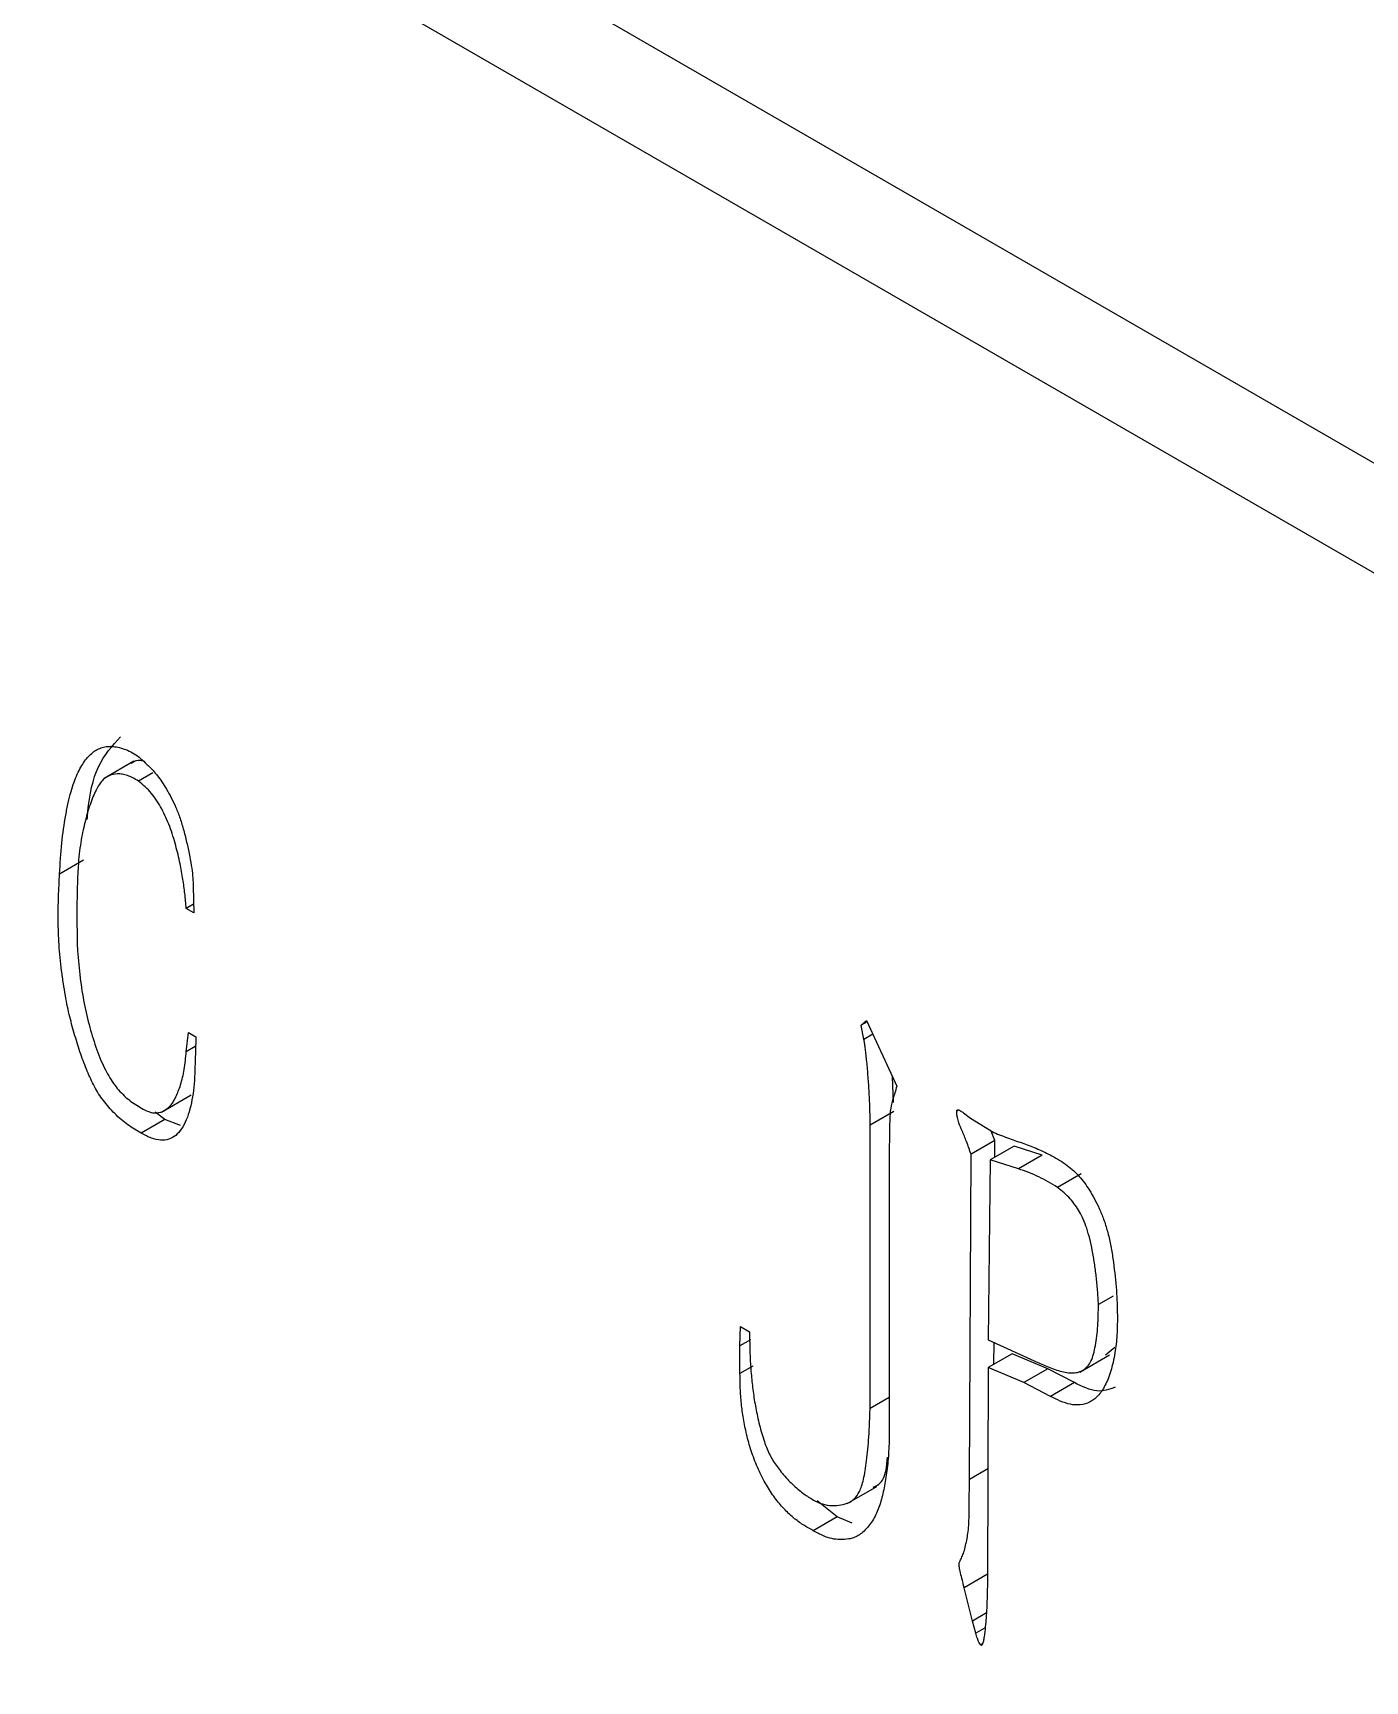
# Model space of a CAD drawing. Header units: millimetres. Extents: x 2 to 292, y 3 to 207.
# Drawn here: x 253.444 to 257.399, y 159.207 to 164.1 of the extents above; entities that cross this region are included whole.
import ezdxf

# ---------------------------------------------------------------- set-up
doc = ezdxf.new("R2010")
doc.units = ezdxf.units.MM

msp = doc.modelspace()

# ---------------------------------------------------------------- linework, layer by layer
at = {"color": 7, "linetype": 'Continuous', "lineweight": 25}
for p, q in [((237.79071259, 174.15784922), (278.60290738, 150.59747066)), ((278.46148574, 150.3525215), (237.64929095, 173.91290005)), ((253.74422119, 161.93751255), (253.65583293, 161.88648709)), ((253.79991325, 161.9028096), (253.75745188, 161.87829718)), ((253.5940172, 161.64331971), (253.52330638, 161.60249922)), ((253.92017822, 161.56582427), (253.92198632, 161.48752838)), ((253.92139969, 161.51293633), (253.89968669, 161.50040168)), ((253.92198632, 161.48752838), (253.89968669, 161.50040168)), ((255.9033318, 161.15382512), (255.91960443, 161.16809391)), ((255.92137328, 161.16424024), (255.9033318, 161.15382512)), ((255.91146812, 161.11154604), (255.9033318, 161.15382512)), ((255.91960443, 161.16809391), (256.00910393, 160.97305818)), ((253.89968669, 161.07516715), (253.90571369, 161.13258475)), ((253.90571369, 161.13258475), (253.92831467, 161.11953748)), ((255.99948536, 160.92450747), (255.99645737, 161.00061788)), ((253.82578324, 160.89556772), (253.91417151, 160.94659318)), ((253.83629888, 160.87395325), (253.80745727, 160.89570336)), ((256.00056102, 160.89747106), (255.9298502, 160.85665057)), ((256.19236791, 160.90176445), (256.18689777, 160.89860661)), ((256.20738917, 160.89373678), (256.22757936, 160.87755747)), ((253.83629888, 160.87395325), (253.76558806, 160.83313276)), ((253.88214912, 160.856038), (253.83629888, 160.87395325)), ((255.9298502, 160.015925), (255.9298502, 160.85665057)), ((256.22757936, 160.87755747), (256.29688873, 160.83511018)), ((256.30039963, 160.81137358), (256.22968881, 160.77055309)), ((256.30039963, 160.81137358), (256.28953325, 160.83961508)), ((256.3001831, 160.76184582), (256.30039963, 160.81137358)), ((255.98680442, 160.7722702), (255.98680442, 159.95242358)), ((256.22546991, 159.80524939), (256.22968881, 160.77055309)), ((256.28664303, 160.75402924), (256.28061616, 160.21987562)), ((256.35735385, 160.79484973), (256.28664303, 160.75402924)), ((256.37011565, 160.72706847), (256.28664303, 160.75402924)), ((256.44082648, 160.76788896), (256.35735385, 160.79484973)), ((256.44082648, 160.76788896), (256.37011565, 160.72706847)), ((256.55654308, 160.71291862), (256.48583226, 160.67209813)), ((256.65128571, 160.34936038), (256.60787709, 160.32430112)), ((255.54352547, 160.20136341), (255.54533357, 160.25912864)), ((255.54533357, 160.25912864), (255.57185197, 160.2438199)), ((255.57427634, 160.21911551), (255.54352547, 160.20136341)), ((256.28061616, 160.21987562), (256.41682417, 160.15759957)), ((256.29749663, 160.14714868), (256.2977802, 160.21202814)), ((255.54352547, 160.11923954), (255.54352547, 160.20136341)), ((256.35132698, 160.17822426), (256.28061616, 160.13740377)), ((256.45709911, 160.13386647), (256.35132698, 160.17822426)), ((256.55222415, 160.12400746), (256.64061242, 160.17503292)), ((256.62855354, 160.17481734), (256.65615637, 160.1980269)), ((256.28061616, 160.13740377), (256.27850671, 159.50912129)), ((256.38638829, 160.09304598), (256.28061616, 160.13740377)), ((256.45709911, 160.13386647), (256.38638829, 160.09304598)), ((256.53635297, 160.09263797), (256.45709911, 160.13386647)), ((256.46564214, 160.05181748), (256.38638829, 160.09304598)), ((256.53635297, 160.09263797), (256.46564214, 160.05181748)), ((255.98680482, 160.0488042), (255.9298502, 160.015925)), ((256.27960596, 159.83650146), (256.22546991, 159.80524939)), ((255.8612998, 159.73338294), (255.94968806, 159.7844084)), ((255.83180754, 159.69378399), (255.77280959, 159.74118829)), ((255.83180754, 159.69378399), (255.76109672, 159.6529635)), ((255.87687662, 159.67526448), (255.83180754, 159.69378399)), ((256.23360623, 159.38471333), (256.20919727, 159.48336411)), ((256.27525469, 159.40875648), (256.23360623, 159.38471333)), ((256.24385199, 159.34852417), (256.23360623, 159.38471333)), ((256.27129802, 159.36436843), (256.24385199, 159.34852417)), ((256.2642213, 159.31783195), (256.25801518, 159.31424923))]:
    msp.add_line(p, q, dxfattribs=at)
at = {"color": 8, "linetype": 'Continuous', "lineweight": 25}
for p, q in [((253.92561912, 161.09013762), (253.89968669, 161.07516715)), ((255.93841523, 161.12710228), (255.91146812, 161.11154604)), ((255.58190334, 160.14139461), (255.54352547, 160.11923954)), ((256.27855465, 159.52340327), (256.20919727, 159.48336411))]:
    msp.add_line(p, q, dxfattribs=at)
at = {"color": 7, "linetype": 'Continuous', "lineweight": 25}
for points, knots in [([(253.52330673, 161.60249932), (253.52511026, 161.63340102), (253.5286196, 161.69353011), (253.5385848, 161.76339216), (253.54882061, 161.81353437), (253.55672519, 161.84658414), (253.56586151, 161.8748199), (253.57542916, 161.89925806), (253.5861695, 161.91965141), (253.59716421, 161.93736574), (253.6090171, 161.95188384), (253.62143067, 161.9638759), (253.63497242, 161.97274203), (253.64965804, 161.97885259), (253.66563886, 161.98182035), (253.68287832, 161.98162108), (253.7010058, 161.97840677), (253.71986188, 161.97263751), (253.73947157, 161.96299765), (253.75263465, 161.95433977), (253.75926012, 161.94998193)], [0, 0, 0, 0, 0.15519423231, 0.30197977741, 0.37038400134, 0.43300872088, 0.48958859532, 0.54068122088, 0.5877505066, 0.63179461333, 0.67252383186, 0.71066507298, 0.74767782368, 0.78318954565, 0.81891892861, 0.85464388276, 0.89040425199, 0.92616019625, 0.96283366877, 1, 1, 1, 1]), ([(253.60527567, 161.76501519), (253.60598801, 161.77313782), (253.61097427, 161.8299949), (253.63006827, 161.9287098), (253.68001029, 161.98342687), (253.70440006, 162.01014859)], [0, 0, 0, 0, 0.0785749187, 0.5500113247, 1, 1, 1, 1]), ([(253.76897878, 161.93870449), (253.76430301, 161.93935391), (253.75152403, 161.94112881), (253.74217484, 161.9348069), (253.73624648, 161.93079815)], [0, 0, 0, 0, 0.3658953026, 1, 1, 1, 1]), ([(253.75926012, 161.94998193), (253.76551239, 161.94438003), (253.77964247, 161.93171981), (253.79795111, 161.91321173), (253.81440366, 161.89419452), (253.82798444, 161.87562537), (253.84147669, 161.85352262), (253.85562688, 161.82822267), (253.86915977, 161.79935304), (253.88200115, 161.76682882), (253.89246068, 161.73079673), (253.902071, 161.69270313), (253.90988733, 161.65526327), (253.91577403, 161.6211116), (253.91926189, 161.59163014), (253.9198879, 161.57400622), (253.92017851, 161.56582441)], [0, 0, 0, 0, 0.0603382161, 0.1363636974, 0.1815062363, 0.2312778503, 0.2888680931, 0.351681689, 0.4217771464, 0.4996809238, 0.5859537238, 0.6817132294, 0.7767172151, 0.8608577214, 0.9354039099, 1, 1, 1, 1]), ([(253.75745204, 161.87829738), (253.75181866, 161.88174119), (253.74080738, 161.88847263), (253.72473862, 161.89506576), (253.70938631, 161.89965443), (253.69074226, 161.90041265), (253.66923327, 161.89602175), (253.65167567, 161.8829943), (253.63984295, 161.86705567), (253.63080642, 161.85119853), (253.62192025, 161.83142561), (253.61024017, 161.79972478), (253.59762084, 161.75487477), (253.58734229, 161.70595782), (253.58128388, 161.6617138), (253.57810915, 161.62253919), (253.57612695, 161.57771339), (253.57501025, 161.52951068), (253.5746787, 161.48213383), (253.57521085, 161.43960856), (253.57518119, 161.40492848), (253.57598927, 161.38382637), (253.57634351, 161.37457579)], [0, 0, 0, 0, 0.0275976287, 0.0539436388, 0.079403617, 0.1047728115, 0.1543931685, 0.2057145714, 0.2340289153, 0.267087937, 0.3055274913, 0.3483910483, 0.4401155201, 0.5353206559, 0.5866160247, 0.6450202964, 0.7101632551, 0.7821412142, 0.8526154536, 0.9122480807, 0.9615320246, 1, 1, 1, 1]), ([(253.89968703, 161.50040179), (253.89827316, 161.51503545), (253.89550855, 161.54364938), (253.88968259, 161.58786702), (253.88102153, 161.63555479), (253.8685036, 161.68781099), (253.85205637, 161.7426065), (253.83171549, 161.78740588), (253.81280037, 161.82042518), (253.79624227, 161.84270989), (253.77755502, 161.86233026), (253.76424319, 161.8729034), (253.75745204, 161.87829738)], [0, 0, 0, 0, 0.1149325117, 0.2247332431, 0.3418774536, 0.4767303545, 0.6152776191, 0.7458301375, 0.8088483276, 0.8710378256, 0.9342088225, 1, 1, 1, 1]), ([(253.76558837, 160.83313286), (253.75228296, 160.84090696), (253.72571603, 160.85642952), (253.69338379, 160.88428791), (253.66958855, 160.90958774), (253.65349272, 160.929365), (253.63905759, 160.94990693), (253.6224067, 160.97913211), (253.60444144, 161.01866119), (253.58526437, 161.06904343), (253.56849173, 161.12288615), (253.55560473, 161.16984081), (253.54630972, 161.20981151), (253.54018827, 161.24267289), (253.53445213, 161.27838359), (253.52724638, 161.32925339), (253.5209254, 161.39288557), (253.5188951, 161.46572304), (253.51986992, 161.53528155), (253.52216644, 161.58019726), (253.52330673, 161.60249932)], [0, 0, 0, 0, 0.0595344908, 0.1188725962, 0.1477432086, 0.1751826294, 0.2015852277, 0.2277095708, 0.2815068855, 0.3400181786, 0.4027374492, 0.4686015527, 0.5039463316, 0.5433948713, 0.5857205451, 0.6323871178, 0.7276714946, 0.8201052988, 0.9106766713, 1, 1, 1, 1]), ([(253.57634351, 161.37457579), (253.57871282, 161.34775138), (253.58324057, 161.29648988), (253.59514617, 161.22054541), (253.61176023, 161.14898596), (253.62936827, 161.09226171), (253.64543189, 161.05011951), (253.65854344, 161.02227777), (253.67199658, 160.99739284), (253.68679525, 160.97578092), (253.70252148, 160.95664698), (253.71962905, 160.93983203), (253.73810908, 160.92491281), (253.75090541, 160.91702797), (253.75745204, 160.91299407)], [0, 0, 0, 0, 0.1694530853, 0.3238251259, 0.4654290988, 0.5981390783, 0.6593871318, 0.7148335448, 0.76536053, 0.8119019959, 0.8565815602, 0.9022467978, 0.9499892083, 1, 1, 1, 1]), ([(253.92831484, 161.11953768), (253.92769993, 161.10179746), (253.92655686, 161.06881949), (253.92511942, 161.02208044), (253.92342926, 160.97953339), (253.9185614, 160.94103722), (253.91115576, 160.90492434), (253.90048413, 160.8730143), (253.88696355, 160.84558858), (253.86932297, 160.82581674), (253.84831503, 160.8138332), (253.82368458, 160.8112213), (253.79570602, 160.81722737), (253.77590089, 160.82768669), (253.76558837, 160.83313286)], [0, 0, 0, 0, 0.1143727189, 0.2126116846, 0.3006751469, 0.3893671757, 0.4755859307, 0.561076376, 0.6417174853, 0.7181241822, 0.7885850077, 0.8559299857, 0.9249827606, 1, 1, 1, 1]), ([(255.92985042, 160.85665076), (255.9298072, 160.87419618), (255.92972386, 160.90803396), (255.92705556, 160.95841404), (255.92374258, 161.00544535), (255.92058965, 161.04230676), (255.91753546, 161.06917567), (255.91598124, 161.08569676), (255.91385206, 161.09957111), (255.91219716, 161.10788485), (255.91146835, 161.11154618)], [0, 0, 0, 0, 0.2139577705, 0.4126353948, 0.5974794814, 0.7670834931, 0.8428267783, 0.9071476648, 0.9591082661, 1, 1, 1, 1]), ([(253.75745204, 160.91299407), (253.76358576, 160.90923557), (253.77520859, 160.90211356), (253.79172576, 160.89533951), (253.80616393, 160.89251597), (253.82227302, 160.89417268), (253.83892635, 160.90215853), (253.85306602, 160.91455582), (253.86254306, 160.92840316), (253.86934979, 160.94204082), (253.87631672, 160.95817188), (253.8853138, 160.98440349), (253.89459787, 161.02268819), (253.89795506, 161.0573073), (253.89968703, 161.07516723)], [0, 0, 0, 0, 0.06487365474, 0.12292959487, 0.17573118383, 0.22480234795, 0.31974638429, 0.41292887195, 0.46437426135, 0.52290556092, 0.58926164244, 0.66324962934, 0.82627107444, 1, 1, 1, 1]), ([(256.00910424, 160.97305833), (256.00727628, 160.96619807), (256.00390074, 160.95352983), (255.99783368, 160.93632847), (255.99289128, 160.91814625), (255.98973249, 160.8995749), (255.98834565, 160.87741968), (255.98757264, 160.85094291), (255.98699337, 160.81485003), (255.98687236, 160.78754283), (255.98680468, 160.77227036)], [0, 0, 0, 0, 0.11339736739, 0.20940083038, 0.30251261425, 0.4149963928, 0.49555755248, 0.62092534531, 0.78798978607, 1, 1, 1, 1]), ([(256.18689797, 160.89860677), (256.18716959, 160.89982835), (256.18779543, 160.90264301), (256.1926058, 160.90261832), (256.1992343, 160.89885277), (256.20437213, 160.89562974), (256.20738945, 160.89373694)], [0, 0, 0, 0, 0.14990511772, 0.3453994346, 0.61556884918, 1, 1, 1, 1]), ([(256.22968901, 160.77055324), (256.22533811, 160.78315206), (256.21734278, 160.80630401), (256.20426196, 160.83730286), (256.19409884, 160.86102903), (256.18893478, 160.87817302), (256.18745084, 160.88965841), (256.18706903, 160.89583809), (256.18689797, 160.89860677)], [0, 0, 0, 0, 0.2917765739, 0.5361773881, 0.7222880819, 0.8450970513, 0.9305990328, 1, 1, 1, 1]), ([(256.29688901, 160.83511029), (256.31247396, 160.82915386), (256.34237694, 160.8177252), (256.38577558, 160.8026586), (256.42766496, 160.78690374), (256.45556944, 160.77301524), (256.46955988, 160.76605198)], [0, 0, 0, 0, 0.2711952829, 0.5203446797, 0.759515748, 1, 1, 1, 1]), ([(256.46955988, 160.76605198), (256.47760189, 160.76160998), (256.49291584, 160.75315135), (256.51460133, 160.73807268), (256.5339737, 160.72272116), (256.5510984, 160.70517982), (256.56682033, 160.68575888), (256.58188189, 160.66341881), (256.59653293, 160.63789092), (256.61082036, 160.60887818), (256.62417754, 160.57652099), (256.63522546, 160.54065902), (256.64464092, 160.50147087), (256.65301331, 160.44617303), (256.6612201, 160.37783112), (256.66405281, 160.31348852), (256.66416168, 160.26650735), (256.66296439, 160.23515226), (256.66071071, 160.20680354), (256.65799824, 160.18956534), (256.65669532, 160.18128504)], [0, 0, 0, 0, 0.046335689, 0.0882344332, 0.1254925484, 0.159591413, 0.1935720152, 0.2294868448, 0.2696230878, 0.3133130603, 0.3616924071, 0.4143260073, 0.4733073991, 0.538396777, 0.670600748, 0.7941651495, 0.8515055647, 0.9048419482, 0.9542911873, 1, 1, 1, 1]), ([(256.48583252, 160.67209824), (256.47679191, 160.67786959), (256.45840103, 160.68960994), (256.43000311, 160.7038214), (256.40035389, 160.71706214), (256.38033344, 160.72368739), (256.37011592, 160.72706861)], [0, 0, 0, 0, 0.2327767982, 0.4735264952, 0.7313119646, 1, 1, 1, 1]), ([(256.60787738, 160.32430124), (256.60707215, 160.33846366), (256.60549974, 160.36611944), (256.60156449, 160.40716553), (256.59657872, 160.44657201), (256.58985138, 160.48405667), (256.5829323, 160.51849125), (256.57366908, 160.54947043), (256.56399041, 160.57628654), (256.55257291, 160.59975968), (256.53886919, 160.62003968), (256.52369374, 160.63938291), (256.50549366, 160.65649941), (256.49258856, 160.66673811), (256.48583252, 160.67209824)], [0, 0, 0, 0, 0.1209034382, 0.2360951199, 0.3437556159, 0.4463679654, 0.5398297089, 0.6204614914, 0.6904194634, 0.7507307351, 0.8073740976, 0.8664261957, 0.9300718736, 1, 1, 1, 1]), ([(256.41682445, 160.15759972), (256.42909575, 160.15196188), (256.45500722, 160.1400573), (256.48774764, 160.12807765), (256.51416252, 160.12203083), (256.53290696, 160.12049239), (256.54927888, 160.12342873), (256.56386471, 160.12978412), (256.57599724, 160.14106433), (256.58652589, 160.15635168), (256.59368129, 160.17774833), (256.60123943, 160.21195256), (256.60673732, 160.26084466), (256.60749347, 160.30293245), (256.60787738, 160.32430124)], [0, 0, 0, 0, 0.1035242002, 0.2185965418, 0.2785937356, 0.3348306157, 0.3890798769, 0.4422173008, 0.4968581642, 0.5557313573, 0.6199841341, 0.6909437311, 0.8430860714, 1, 1, 1, 1]), ([(255.57185219, 160.24382008), (255.5720776, 160.2264064), (255.57250749, 160.19319724), (255.57433589, 160.14425425), (255.57893897, 160.09613389), (255.58450088, 160.04813068), (255.59379244, 159.99835393), (255.60354169, 159.95652928), (255.61358122, 159.92387302), (255.62137537, 159.90162809), (255.62994474, 159.88169762), (255.6429836, 159.85774014), (255.66327499, 159.82904063), (255.69151492, 159.79786193), (255.72127484, 159.7699003), (255.74145281, 159.75659508), (255.7508513, 159.75039777)], [0, 0, 0, 0, 0.1045330347, 0.1993521917, 0.2896696158, 0.3812340503, 0.47276624, 0.5657066179, 0.6100073903, 0.6495367269, 0.6859161175, 0.718189145, 0.7838423784, 0.8591432055, 0.9343917449, 1, 1, 1, 1]), ([(256.65669532, 160.18128504), (256.65503576, 160.17164832), (256.65180083, 160.1528638), (256.64460651, 160.12752001), (256.6370423, 160.10414214), (256.62761031, 160.08451742), (256.61770103, 160.0671606), (256.6066002, 160.05326578), (256.5948224, 160.04187433), (256.57788369, 160.03187732), (256.55513266, 160.02499911), (256.52531029, 160.02680534), (256.49515337, 160.03677311), (256.47530938, 160.04688946), (256.46564239, 160.05181764)], [0, 0, 0, 0, 0.0900320561, 0.1754963344, 0.2562162351, 0.3331907666, 0.4039417541, 0.4715333344, 0.5338459133, 0.5935569584, 0.7038125784, 0.8080742385, 0.9065034213, 1, 1, 1, 1]), ([(255.76109704, 159.65296364), (255.75114922, 159.65841559), (255.73136739, 159.66925711), (255.7019227, 159.69053825), (255.67350883, 159.71786113), (255.646012, 159.75041836), (255.6201935, 159.79015337), (255.597281, 159.8354739), (255.57788806, 159.8840818), (255.56390495, 159.93300957), (255.55480264, 159.97972251), (255.54761355, 160.02564753), (255.54415111, 160.07193702), (255.54374216, 160.1028691), (255.54352573, 160.11923971)], [0, 0, 0, 0, 0.07144842328, 0.14207934456, 0.21191675979, 0.28553028681, 0.36398356085, 0.45158334763, 0.54317403157, 0.63417137233, 0.72380190202, 0.80901156381, 0.898920594, 1, 1, 1, 1]), ([(256.65729829, 160.078864), (256.64014525, 160.0723278), (256.60508351, 160.05896747), (256.55958997, 160.08125436), (256.53635297, 160.09263797)], [0, 0, 0, 0, 0.4892239084, 1, 1, 1, 1]), ([(255.7508513, 159.75039777), (255.7608572, 159.74462395), (255.78095721, 159.73302542), (255.81026809, 159.72669933), (255.83713695, 159.72775321), (255.86242269, 159.73304857), (255.88367447, 159.74654265), (255.89698405, 159.76546548), (255.90517461, 159.7860336), (255.91086835, 159.80648615), (255.91535052, 159.83213601), (255.92004762, 159.86162466), (255.9233739, 159.89562718), (255.9264994, 159.93267029), (255.92850903, 159.9731832), (255.9293927, 160.00134038), (255.92985042, 160.01592517)], [0, 0, 0, 0, 0.0720291297, 0.1446932111, 0.2191162727, 0.2920993758, 0.3650897131, 0.4399901338, 0.4827694725, 0.5340736074, 0.5940687977, 0.6625197508, 0.7385917912, 0.8202993116, 0.9069190418, 1, 1, 1, 1]), ([(255.98680468, 159.95242372), (255.98650683, 159.93076928), (255.98593354, 159.88909077), (255.98020789, 159.83198546), (255.97218504, 159.78077426), (255.9612049, 159.73495556), (255.94554082, 159.69410367), (255.92654765, 159.66679957), (255.90912126, 159.64849582), (255.89533912, 159.63842054), (255.88129897, 159.63157737), (255.86315107, 159.62700669), (255.84140674, 159.62617018), (255.81637075, 159.62810625), (255.78964495, 159.63747621), (255.77116354, 159.6475025), (255.76109704, 159.65296364)], [0, 0, 0, 0, 0.11647625449, 0.22418295108, 0.32405148132, 0.41851946962, 0.51041966632, 0.6063537984, 0.65292865987, 0.6959201008, 0.73449229505, 0.77041350995, 0.83332651209, 0.88610735136, 0.93796471116, 1, 1, 1, 1]), ([(255.93921273, 159.78220636), (255.94496939, 159.78472339), (255.96372136, 159.79292247), (255.97865292, 159.82556667), (255.98056015, 159.85784007), (255.98133482, 159.87094872)], [0, 0, 0, 0, 0.2082674708, 0.678417916, 1, 1, 1, 1]), ([(256.20919753, 159.48336425), (256.2069211, 159.49280443), (256.20295445, 159.50925391), (256.19744339, 159.53061176), (256.19474869, 159.54443894), (256.19321941, 159.55494239), (256.19688404, 159.56235501), (256.20149258, 159.57264358), (256.20785449, 159.58592956), (256.21242008, 159.60423304), (256.21677768, 159.62412601), (256.22072672, 159.64546023), (256.22316628, 159.66998262), (256.22380633, 159.69438603), (256.22348492, 159.71905759), (256.22450941, 159.7429281), (256.22439145, 159.77270667), (256.22509295, 159.7938696), (256.22547017, 159.80524954)], [0, 0, 0, 0, 0.0756835212, 0.1318781449, 0.169994238, 0.1885970386, 0.2165390245, 0.2588902391, 0.3142049195, 0.3792498712, 0.4497737512, 0.517667913, 0.5920791154, 0.6804692796, 0.7369635102, 0.8088945999, 0.8972370049, 1, 1, 1, 1]), ([(256.27850695, 159.50912145), (256.27827814, 159.49533088), (256.27786619, 159.47050174), (256.27637624, 159.43798022), (256.27582853, 159.41308295), (256.27401509, 159.39084304), (256.27192093, 159.3662985), (256.26896285, 159.34349104), (256.26667318, 159.32540238), (256.26425331, 159.31768642), (256.26210487, 159.31118083), (256.25910618, 159.31343093), (256.25801547, 159.31424936)], [0, 0, 0, 0, 0.196874048, 0.354460707, 0.4726507013, 0.5532831549, 0.6851459339, 0.837313705, 0.9071482733, 0.9549088405, 0.9835989539, 1, 1, 1, 1]), ([(256.25801547, 159.31424936), (256.25761585, 159.31483038), (256.25590541, 159.31731727), (256.25172673, 159.32285902), (256.24747656, 159.3343278), (256.24521623, 159.34318154), (256.24385224, 159.3485243)], [0, 0, 0, 0, 0.0551599699, 0.2360981242, 0.5390263134, 1, 1, 1, 1])]:
    msp.add_open_spline(points, degree=3, knots=knots, dxfattribs=at)

doc.saveas('drawing.dxf')
